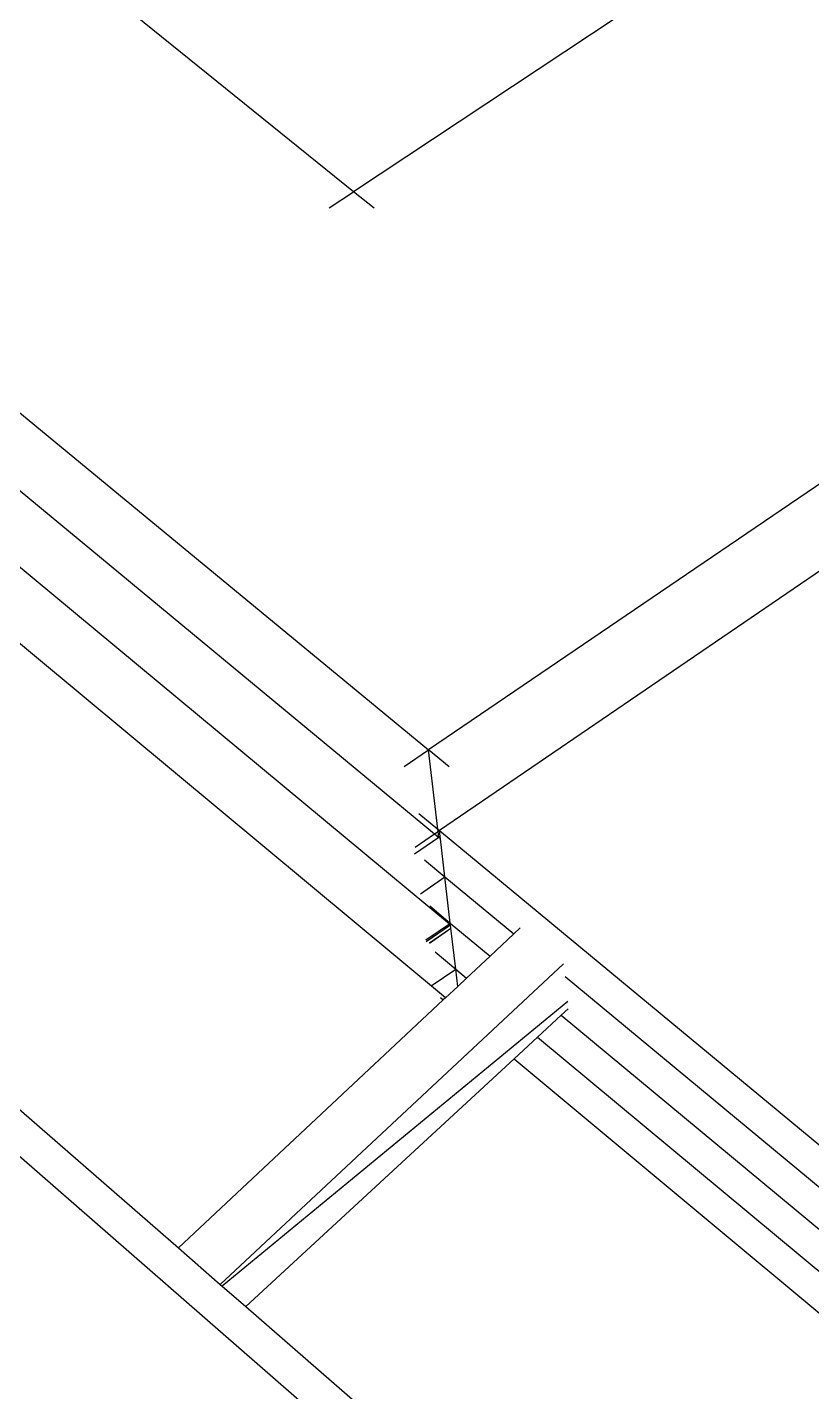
# Model space of a CAD drawing. Header units: inches. Extents: x 105 to 795, y 0 to 500.
# Drawn here: x 392.4 to 432.8, y 210.4 to 280.8 of the extents above; entities that cross this region are included whole.
import ezdxf

# ---------------------------------------------------------------- set-up
doc = ezdxf.new("R2010")
doc.units = ezdxf.units.IN
doc.header["$MEASUREMENT"] = 0

# ---------------------------------------------------------------- blocks, each defined once
blk = doc.blocks.new('block 788')
at = {"color": 7, "lineweight": 25, "true_color": 0xffffff}
blk.add_lwpolyline([(413.954, 230.692), (374.003, 263.951)], dxfattribs=at)
blk = doc.blocks.new('block 789')
at = {"color": 7, "lineweight": 25, "true_color": 0xffffff}
blk.add_lwpolyline([(413.125, 233.526), (414.235, 234.295)], dxfattribs=at)
blk = doc.blocks.new('block 1799')
at = {"color": 7, "lineweight": 25, "true_color": 0xffffff}
blk.add_lwpolyline([(391, 223.382), (428.152, 190.938)], dxfattribs=at)
blk = doc.blocks.new('block 2065')
at = {"color": 7, "lineweight": 25, "true_color": 0xffffff}
blk.add_lwpolyline([(412.956, 233.605), (414.215, 234.47)], dxfattribs=at)
blk = doc.blocks.new('block 2105')
at = {"color": 7, "lineweight": 25, "true_color": 0xffffff}
blk.add_lwpolyline([(413.696, 238.909), (413.614, 238.978)], dxfattribs=at)
blk = doc.blocks.new('block 2116')
at = {"color": 7, "lineweight": 25, "true_color": 0xffffff}
blk.add_lwpolyline([(407.947, 271.468), (409.212, 272.307)], dxfattribs=at)
blk = doc.blocks.new('block 2124')
at = {"color": 7, "lineweight": 25, "true_color": 0xffffff}
blk.add_lwpolyline([(410.272, 271.451), (409.212, 272.307)], dxfattribs=at)
blk = doc.blocks.new('block 2138')
at = {"color": 7, "lineweight": 25, "true_color": 0xffffff}
blk.add_lwpolyline([(414.149, 242.613), (413.087, 243.489)], dxfattribs=at)
blk = doc.blocks.new('block 2139')
at = {"color": 7, "lineweight": 25, "true_color": 0xffffff}
blk.add_lwpolyline([(343.212, 301.16), (413.087, 243.489)], dxfattribs=at)
blk = doc.blocks.new('block 2141')
at = {"color": 7, "lineweight": 25, "true_color": 0xffffff}
blk.add_lwpolyline([(411.824, 242.63), (413.087, 243.489)], dxfattribs=at)
blk = doc.blocks.new('block 2142')
at = {"color": 7, "lineweight": 25, "true_color": 0xffffff}
blk.add_lwpolyline([(441.035, 262.514), (413.087, 243.489)], dxfattribs=at)
blk = doc.blocks.new('block 2145')
at = {"color": 7, "lineweight": 25, "true_color": 0xffffff}
blk.add_lwpolyline([(413.696, 230.708), (413.841, 230.587)], dxfattribs=at)
blk = doc.blocks.new('block 2147')
at = {"color": 7, "lineweight": 25, "true_color": 0xffffff}
blk.add_lwpolyline([(417.49, 227.545), (443.474, 205.882)], dxfattribs=at)
blk = doc.blocks.new('block 2149')
at = {"color": 7, "lineweight": 25, "true_color": 0xffffff}
blk.add_lwpolyline([(413.683, 239.024), (413.614, 238.978)], dxfattribs=at)
blk = doc.blocks.new('block 2150')
at = {"color": 7, "lineweight": 25, "true_color": 0xffffff}
blk.add_lwpolyline([(413.42, 233.066), (414.482, 232.183)], dxfattribs=at)
blk = doc.blocks.new('block 2152')
at = {"color": 7, "lineweight": 25, "true_color": 0xffffff}
blk.add_lwpolyline([(414.482, 232.183), (415.044, 231.715)], dxfattribs=at)
blk = doc.blocks.new('block 2153')
at = {"color": 7, "lineweight": 25, "true_color": 0xffffff}
blk.add_lwpolyline([(418.705, 228.669), (443.259, 208.233)], dxfattribs=at)
blk = doc.blocks.new('block 2154')
at = {"color": 7, "lineweight": 25, "true_color": 0xffffff}
blk.add_lwpolyline([(414.587, 231.286), (414.482, 232.183)], dxfattribs=at)
blk = doc.blocks.new('block 2166')
at = {"color": 7, "lineweight": 25, "true_color": 0xffffff}
blk.add_lwpolyline([(413.22, 231.315), (414.482, 232.183)], dxfattribs=at)
blk = doc.blocks.new('block 2173')
at = {"color": 7, "lineweight": 25, "true_color": 0xffffff}
blk.add_lwpolyline([(413.144, 235.436), (414.205, 234.554)], dxfattribs=at)
blk = doc.blocks.new('block 2175')
at = {"color": 7, "lineweight": 25, "true_color": 0xffffff}
blk.add_lwpolyline([(414.205, 234.554), (416.256, 232.85)], dxfattribs=at)
blk = doc.blocks.new('block 2176')
at = {"color": 7, "lineweight": 25, "true_color": 0xffffff}
blk.add_lwpolyline([(419.927, 229.8), (443.043, 210.596)], dxfattribs=at)
blk = doc.blocks.new('block 2179')
at = {"color": 7, "lineweight": 25, "true_color": 0xffffff}
blk.add_lwpolyline([(412.866, 237.815), (413.927, 236.936)], dxfattribs=at)
blk = doc.blocks.new('block 2181')
at = {"color": 7, "lineweight": 25, "true_color": 0xffffff}
blk.add_lwpolyline([(413.927, 236.936), (417.476, 233.992)], dxfattribs=at)
blk = doc.blocks.new('block 2182')
at = {"color": 7, "lineweight": 25, "true_color": 0xffffff}
blk.add_lwpolyline([(420.124, 231.797), (442.826, 212.969)], dxfattribs=at)
blk = doc.blocks.new('block 2184')
at = {"color": 7, "lineweight": 25, "true_color": 0xffffff}
blk.add_lwpolyline([(414.205, 234.554), (413.927, 236.936)], dxfattribs=at)
blk = doc.blocks.new('block 2188')
at = {"color": 7, "lineweight": 25, "true_color": 0xffffff}
blk.add_lwpolyline([(412.665, 236.071), (413.927, 236.936)], dxfattribs=at)
blk = doc.blocks.new('block 2205')
at = {"color": 7, "lineweight": 25, "true_color": 0xffffff}
blk.add_lwpolyline([(413.647, 239.328), (442.608, 215.353)], dxfattribs=at)
blk = doc.blocks.new('block 2554')
at = {"color": 7, "lineweight": 25, "true_color": 0xffffff}
blk.add_lwpolyline([(420.051, 232.444), (402.338, 215.906)], dxfattribs=at)
blk = doc.blocks.new('block 2555')
at = {"color": 7, "lineweight": 25, "true_color": 0xffffff}
blk.add_lwpolyline([(420.267, 230.509), (402.442, 215.815)], dxfattribs=at)
blk = doc.blocks.new('block 3108')
at = {"color": 7, "lineweight": 25, "true_color": 0xffffff}
blk.add_lwpolyline([(409.212, 272.307), (386.616, 290.56)], dxfattribs=at)
blk = doc.blocks.new('block 3111')
at = {"color": 7, "lineweight": 25, "true_color": 0xffffff}
blk.add_lwpolyline([(413.614, 238.978), (413.579, 239.281)], dxfattribs=at)
blk = doc.blocks.new('block 3112')
at = {"color": 7, "lineweight": 25, "true_color": 0xffffff}
blk.add_lwpolyline([(414.482, 232.183), (414.235, 234.295)], dxfattribs=at)
blk = doc.blocks.new('block 3113')
at = {"color": 7, "lineweight": 25, "true_color": 0xffffff}
blk.add_lwpolyline([(412.943, 233.688), (414.158, 234.521)], dxfattribs=at)
blk = doc.blocks.new('block 3114')
at = {"color": 7, "lineweight": 25, "true_color": 0xffffff}
blk.add_lwpolyline([(414.158, 234.521), (414.205, 234.554)], dxfattribs=at)
blk = doc.blocks.new('block 3115')
at = {"color": 7, "lineweight": 25, "true_color": 0xffffff}
blk.add_lwpolyline([(413.683, 239.024), (413.647, 239.328)], dxfattribs=at)
blk = doc.blocks.new('block 3116')
at = {"color": 7, "lineweight": 25, "true_color": 0xffffff}
blk.add_lwpolyline([(412.385, 238.466), (413.397, 239.157)], dxfattribs=at)
blk = doc.blocks.new('block 3118')
at = {"color": 7, "lineweight": 25, "true_color": 0xffffff}
blk.add_lwpolyline([(441.409, 258.296), (413.647, 239.328)], dxfattribs=at)
blk = doc.blocks.new('block 3122')
at = {"color": 7, "lineweight": 25, "true_color": 0xffffff}
blk.add_lwpolyline([(412.586, 240.206), (413.565, 239.396)], dxfattribs=at)
blk = doc.blocks.new('block 3123')
at = {"color": 7, "lineweight": 25, "true_color": 0xffffff}
blk.add_lwpolyline([(413.565, 239.396), (413.647, 239.328)], dxfattribs=at)
blk = doc.blocks.new('block 3231')
at = {"color": 7, "lineweight": 25, "true_color": 0xffffff}
blk.add_lwpolyline([(417.49, 227.545), (403.661, 214.754)], dxfattribs=at)
blk = doc.blocks.new('block 3372')
at = {"color": 7, "lineweight": 25, "true_color": 0xffffff}
blk.add_lwpolyline([(390.614, 226.124), (400.181, 217.786)], dxfattribs=at)
blk = doc.blocks.new('block 3373')
at = {"color": 7, "lineweight": 25, "true_color": 0xffffff}
blk.add_lwpolyline([(400.181, 217.786), (402.338, 215.906)], dxfattribs=at)
blk = doc.blocks.new('block 3374')
at = {"color": 7, "lineweight": 25, "true_color": 0xffffff}
blk.add_lwpolyline([(403.661, 214.754), (429.507, 192.228)], dxfattribs=at)
blk = doc.blocks.new('block 3390')
at = {"color": 7, "lineweight": 25, "true_color": 0xffffff}
blk.add_lwpolyline([(373.324, 268.448), (414.158, 234.521)], dxfattribs=at)
blk = doc.blocks.new('block 3391')
at = {"color": 7, "lineweight": 25, "true_color": 0xffffff}
blk.add_lwpolyline([(414.158, 234.521), (414.214, 234.475)], dxfattribs=at)
blk = doc.blocks.new('block 3405')
at = {"color": 7, "lineweight": 25, "true_color": 0xffffff}
blk.add_lwpolyline([(372.626, 272.92), (413.397, 239.157)], dxfattribs=at)
blk = doc.blocks.new('block 3406')
at = {"color": 7, "lineweight": 25, "true_color": 0xffffff}
blk.add_lwpolyline([(413.397, 239.157), (413.614, 238.978)], dxfattribs=at)
blk = doc.blocks.new('block 3408')
at = {"color": 7, "lineweight": 25, "true_color": 0xffffff}
blk.add_lwpolyline([(443.291, 294.901), (409.212, 272.307)], dxfattribs=at)
blk = doc.blocks.new('block 3415')
at = {"color": 7, "lineweight": 25, "true_color": 0xffffff}
blk.add_lwpolyline([(413.579, 239.281), (413.565, 239.396)], dxfattribs=at)
blk = doc.blocks.new('block 3416')
at = {"color": 7, "lineweight": 25, "true_color": 0xffffff}
blk.add_lwpolyline([(413.565, 239.396), (413.087, 243.489)], dxfattribs=at)
blk = doc.blocks.new('block 3417')
at = {"color": 7, "lineweight": 25, "true_color": 0xffffff}
blk.add_lwpolyline([(414.214, 234.475), (414.205, 234.554)], dxfattribs=at)
blk = doc.blocks.new('block 3418')
at = {"color": 7, "lineweight": 25, "true_color": 0xffffff}
blk.add_lwpolyline([(413.927, 236.936), (413.696, 238.909)], dxfattribs=at)
blk = doc.blocks.new('block 3419')
at = {"color": 7, "lineweight": 25, "true_color": 0xffffff}
blk.add_lwpolyline([(413.696, 238.909), (413.683, 239.024)], dxfattribs=at)
blk = doc.blocks.new('block 3420')
at = {"color": 7, "lineweight": 25, "true_color": 0xffffff}
blk.add_lwpolyline([(413.397, 239.157), (413.579, 239.281)], dxfattribs=at)
blk = doc.blocks.new('block 3421')
at = {"color": 7, "lineweight": 25, "true_color": 0xffffff}
blk.add_lwpolyline([(413.579, 239.281), (413.647, 239.328)], dxfattribs=at)
blk = doc.blocks.new('block 3457')
at = {"color": 7, "lineweight": 25, "true_color": 0xffffff}
blk.add_lwpolyline([(418.705, 228.669), (417.49, 227.545)], dxfattribs=at)
blk = doc.blocks.new('block 3458')
at = {"color": 7, "lineweight": 25, "true_color": 0xffffff}
blk.add_lwpolyline([(413.954, 230.692), (413.841, 230.587)], dxfattribs=at)
blk = doc.blocks.new('block 3459')
at = {"color": 7, "lineweight": 25, "true_color": 0xffffff}
blk.add_lwpolyline([(413.841, 230.587), (400.181, 217.786)], dxfattribs=at)
blk = doc.blocks.new('block 3521')
at = {"color": 7, "lineweight": 25, "true_color": 0xffffff}
blk.add_lwpolyline([(402.338, 215.906), (402.442, 215.815)], dxfattribs=at)
blk = doc.blocks.new('block 3522')
at = {"color": 7, "lineweight": 25, "true_color": 0xffffff}
blk.add_lwpolyline([(402.442, 215.815), (403.661, 214.754)], dxfattribs=at)
blk = doc.blocks.new('block 3531')
at = {"color": 7, "lineweight": 25, "true_color": 0xffffff}
blk.add_lwpolyline([(414.235, 234.295), (414.215, 234.47)], dxfattribs=at)
blk = doc.blocks.new('block 3532')
at = {"color": 7, "lineweight": 25, "true_color": 0xffffff}
blk.add_lwpolyline([(414.215, 234.47), (414.214, 234.475)], dxfattribs=at)
blk = doc.blocks.new('block 3555')
at = {"color": 7, "lineweight": 25, "true_color": 0xffffff}
blk.add_lwpolyline([(420.287, 230.133), (419.927, 229.8)], dxfattribs=at)
blk = doc.blocks.new('block 3556')
at = {"color": 7, "lineweight": 25, "true_color": 0xffffff}
blk.add_lwpolyline([(419.927, 229.8), (418.705, 228.669)], dxfattribs=at)
blk = doc.blocks.new('block 3557')
at = {"color": 7, "lineweight": 25, "true_color": 0xffffff}
blk.add_lwpolyline([(416.256, 232.85), (415.044, 231.715)], dxfattribs=at)
blk = doc.blocks.new('block 3558')
at = {"color": 7, "lineweight": 25, "true_color": 0xffffff}
blk.add_lwpolyline([(415.044, 231.715), (414.587, 231.286)], dxfattribs=at)
blk = doc.blocks.new('block 3559')
at = {"color": 7, "lineweight": 25, "true_color": 0xffffff}
blk.add_lwpolyline([(414.587, 231.286), (413.954, 230.692)], dxfattribs=at)
blk = doc.blocks.new('block 3607')
at = {"color": 7, "lineweight": 25, "true_color": 0xffffff}
blk.add_lwpolyline([(417.808, 234.304), (417.476, 233.992)], dxfattribs=at)
blk = doc.blocks.new('block 3608')
at = {"color": 7, "lineweight": 25, "true_color": 0xffffff}
blk.add_lwpolyline([(417.476, 233.992), (416.256, 232.85)], dxfattribs=at)
blk = doc.blocks.new('block 3670')
at = {"color": 7, "lineweight": 25, "true_color": 0xffffff}
blk.add_lwpolyline([(413.614, 238.978), (412.352, 238.114)], dxfattribs=at)
blk = doc.blocks.new('block 3679')
at = {"color": 7, "lineweight": 25, "true_color": 0xffffff}
blk.add_lwpolyline([(413.125, 233.525), (414.235, 234.295)], dxfattribs=at)

msp = doc.modelspace()

# ---------------------------------------------------------------- block references
for name in ['block 2139', 'block 3408', 'block 3108', 'block 3405', 'block 2116', 'block 2124', 'block 3390', 'block 788', 'block 2142', 'block 3118', 'block 2141', 'block 2138', 'block 3416', 'block 3122', 'block 3670', 'block 3116', 'block 3420', 'block 3406', 'block 3123', 'block 3415', 'block 3421', 'block 3111', 'block 2149', 'block 2105', 'block 2205', 'block 3115', 'block 3419', 'block 3418', 'block 2179', 'block 2188', 'block 2181', 'block 2184', 'block 2173', 'block 3114', 'block 2175', 'block 3417', 'block 3113', 'block 2065', 'block 789', 'block 3679', 'block 3391', 'block 3532', 'block 3531', 'block 3112', 'block 3608', 'block 3607', 'block 2554', 'block 2150', 'block 3557', 'block 2166', 'block 2152', 'block 2154', 'block 3558', 'block 2182', 'block 3559', 'block 3459', 'block 2555', 'block 2145', 'block 3458', 'block 3556', 'block 3555', 'block 2176', 'block 3457', 'block 2153', 'block 3231', 'block 2147', 'block 3372', 'block 1799', 'block 3373', 'block 3521', 'block 3522', 'block 3374']:
    msp.add_blockref(name, (0, 0))

doc.saveas('drawing.dxf')
